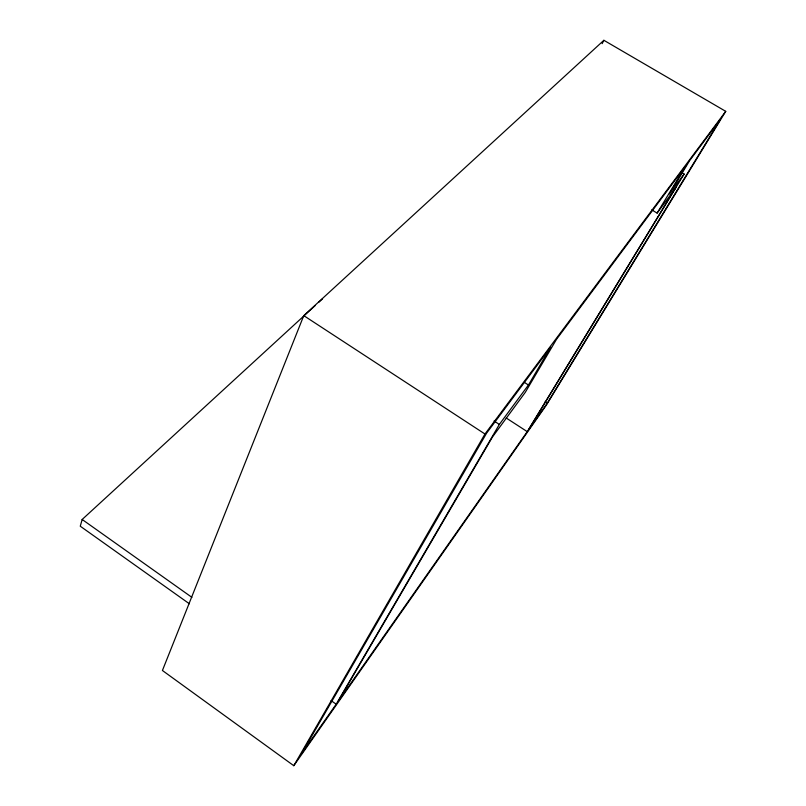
<?xml version="1.0" encoding="UTF-8"?>
<svg xmlns="http://www.w3.org/2000/svg" width="806" height="806" viewBox="0 0 806 806"><rect width="100%" height="100%" fill="white"/><g stroke="black" fill="none" stroke-linecap="round" stroke-linejoin="round"><path stroke-width="1.21" d="M315.136 305.625L82.162 519.477L80.268 526.207L189.36 603.765M303.771 315.63L162.419 670.491L293.797 765.7L546.347 405.166L725.732 111.339L603.885 40.3L303.771 315.63L484.97 434.011L725.732 111.339M602.163 43.655L603.885 40.3M293.797 765.7L484.97 434.011M336.173 704.202L499.347 424.43L528.444 385.006L550.74 347.064L486.633 433.124L302.018 752.925L336.173 704.202L331.085 700.595M651.752 209.862L657.112 213.096L685.745 165.855L556.503 339.336L525.3 392.331L492.466 436.993L338.268 701.22L527.255 431.653L674.894 188.916M684.123 174.056L528.484 429.9L547.163 403.272L720.483 119.228L689.694 160.565L669.393 194.024L684.123 174.056L681.967 172.776M657.112 213.096L676.012 187.395M318.833 302.23L322.531 298.835M524.232 382.306L528.444 385.006M545.058 401.922L547.163 403.272M506.188 417.982L527.255 431.653M494.078 421.004L499.347 424.43M82.162 519.477L191.909 597.357"/></g></svg>
